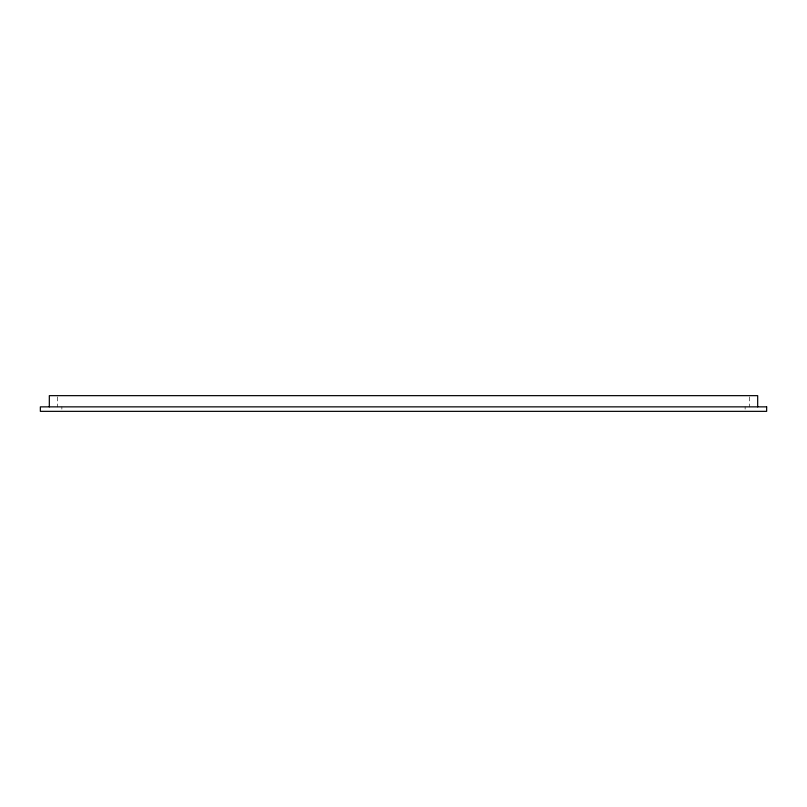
<?xml version="1.0" encoding="UTF-8"?>
<svg xmlns="http://www.w3.org/2000/svg" width="807" height="807" viewBox="0 0 807 807"><rect width="100%" height="100%" fill="white"/><g stroke="black" fill="none" stroke-linecap="round" stroke-linejoin="round"><path stroke-width="0.61" stroke-dasharray="4.04 3.03" d="M749.612 396.903L749.612 406.859M745.133 406.859L745.133 409.109M61.867 406.859L61.867 409.109M57.388 396.903L57.388 406.859"/><path stroke-width="1.21" d="M757.682 406.859L757.682 395.652L49.318 395.652L49.318 406.859M766.65 406.859L40.35 406.859L40.35 411.348L766.65 411.348L766.65 406.859"/></g></svg>
